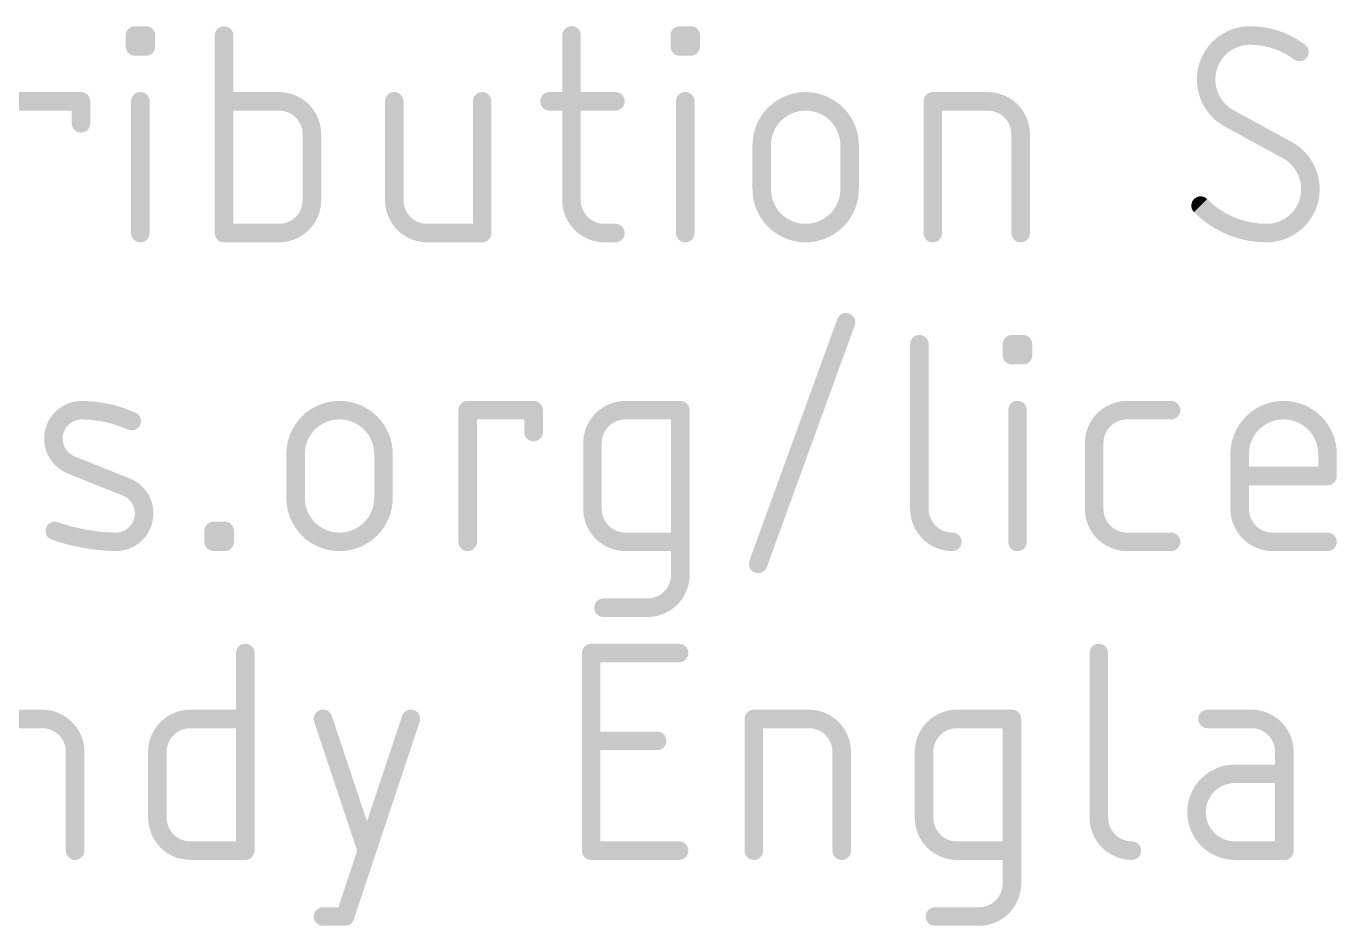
# Model space of a CAD drawing. Extents: x -32 to 103, y -61 to 35.
# Drawn here: x 17.33 to 28.11, y -8.16 to -0.76 of the extents above; entities that cross this region are included whole.
import ezdxf

# ---------------------------------------------------------------- set-up
doc = ezdxf.new("R2010")
doc.units = 0
doc.layers.add('51', color=53, linetype='CONTINUOUS')

msp = doc.modelspace()

# ---------------------------------------------------------------- linework, layer by layer
at = {"layer": '51', "const_width": 0.1524}
for points in [[(18.2223, -0.9285), (18.2223, -0.8382)], [(18.2223, -0.8382), (18.3126, -0.8382)], [(18.3126, -0.9285), (18.2223, -0.9285)], [(18.3126, -0.8382), (18.3126, -0.9285)], [(18.9556, -0.8382), (18.9556, -2.4638)], [(21.8128, -0.8382), (21.8128, -2.1929)], [(22.7032, -0.9285), (22.7032, -0.8382)], [(22.7032, -0.8382), (22.7935, -0.8382)], [(22.7935, -0.9285), (22.7032, -0.9285)], [(22.7935, -0.8382), (22.7935, -0.9285)], [(17.2373, -1.3801), (17.7792, -1.3801)], [(17.7792, -1.3801), (17.7792, -1.5607)], [(18.2674, -2.4638), (18.2674, -1.3801)], [(19.4072, -1.3801), (18.9556, -1.3801)], [(20.3551, -1.3801), (20.3551, -2.1929)], [(21.0776, -2.4638), (21.0776, -1.3801)], [(21.6322, -1.3801), (22.174, -1.3801)], [(22.7484, -2.4638), (22.7484, -1.3801)], [(24.7839, -2.4638), (24.7839, -1.3801)], [(24.7839, -1.3801), (25.2355, -1.3801)], [(27.7087, -1.7865), (27.212, -1.5155)], [(19.6781, -2.1929), (19.6781, -1.651)], [(25.5064, -1.651), (25.5064, -2.4638)], [(23.3771, -2.1026), (23.3771, -1.7413)], [(24.0996, -1.7413), (24.0996, -2.1026)], [(18.9556, -2.4638), (19.4072, -2.4638)], [(20.626, -2.4638), (21.0776, -2.4638)], [(22.0837, -2.4638), (22.174, -2.4638)], [(23.3475, -5.1844), (24.07, -3.1976)], [(24.6738, -3.3782), (24.6738, -4.7329)], [(25.4351, -3.4685), (25.4351, -3.3782)], [(25.4351, -3.3782), (25.5254, -3.3782)], [(25.5254, -3.3782), (25.5254, -3.4685)], [(25.5254, -3.4685), (25.4351, -3.4685)], [(20.9592, -5.0038), (20.9592, -3.9201)], [(20.9592, -3.9201), (21.5011, -3.9201)], [(21.5011, -3.9201), (21.5011, -4.1007)], [(22.2564, -3.9201), (22.7079, -3.9201)], [(22.7079, -3.9201), (22.7079, -5.2747)], [(25.4803, -5.0038), (25.4803, -3.9201)], [(26.3817, -3.9201), (26.7429, -3.9201)], [(21.9855, -4.7329), (21.9855, -4.191)], [(26.1108, -4.7329), (26.1108, -4.191)], [(18.151, -4.5522), (17.6994, -4.3716)], [(19.5439, -4.6426), (19.5439, -4.2813)], [(20.2664, -4.2813), (20.2664, -4.6426)], [(27.3074, -4.7329), (27.3074, -4.2813)], [(28.0299, -4.2813), (28.0299, -4.4619)], [(28.0299, -4.4619), (27.3074, -4.4619)], [(18.87, -5.0038), (18.87, -4.9135)], [(18.87, -4.9135), (18.9603, -4.9135)], [(18.9603, -4.9135), (18.9603, -5.0038)], [(18.9603, -5.0038), (18.87, -5.0038)], [(22.7079, -5.0038), (22.2564, -5.0038)], [(26.7429, -5.0038), (26.3817, -5.0038)], [(28.0299, -5.0038), (27.5783, -5.0038)], [(22.437, -5.5457), (22.0758, -5.5457)], [(19.1298, -5.9182), (19.1298, -7.5438)], [(21.9746, -7.5438), (21.9746, -5.9182)], [(21.9746, -5.9182), (22.6971, -5.9182)], [(26.1497, -5.9182), (26.1497, -7.2729)], [(17.0078, -6.4601), (17.4594, -6.4601)], [(18.6783, -6.4601), (19.1298, -6.4601)], [(19.7694, -6.4601), (20.1306, -7.5438)], [(19.95, -8.0857), (20.4918, -6.4601)], [(23.3124, -7.5438), (23.3124, -6.4601)], [(23.3124, -6.4601), (23.764, -6.4601)], [(24.9828, -6.4601), (25.4344, -6.4601)], [(25.4344, -6.4601), (25.4344, -7.8147)], [(27.4039, -6.4601), (27.0427, -6.4601)], [(21.9746, -6.6407), (22.5165, -6.6407)], [(17.7303, -6.731), (17.7303, -7.5438)], [(18.4073, -7.2729), (18.4073, -6.731)], [(24.0349, -6.731), (24.0349, -7.5438)], [(24.7119, -7.2729), (24.7119, -6.731)], [(27.6749, -7.5438), (27.6749, -6.731)], [(27.6749, -6.9116), (27.2685, -6.9116)], [(19.1298, -7.5438), (18.6783, -7.5438)], [(22.6971, -7.5438), (21.9746, -7.5438)], [(25.4344, -7.5438), (24.9828, -7.5438)], [(27.2685, -7.5438), (27.6749, -7.5438)], [(19.7694, -8.0857), (19.95, -8.0857)], [(25.1635, -8.0857), (24.8022, -8.0857)]]:
    msp.add_lwpolyline(points, dxfattribs=at)
at = {"layer": '51'}
for points, const_width in [([(18.2604, -0.8382, 1), (18.1842, -0.8382)], 0.0762), ([(18.2223, -0.8001, 1), (18.2223, -0.8763)], 0.0762), ([(18.2223, -0.8904, 1), (18.2223, -0.9666)], 0.0762), ([(18.3507, -0.8382, 1), (18.2745, -0.8382)], 0.0762), ([(18.3126, -0.8763, 1), (18.3126, -0.8001)], 0.0762), ([(18.3126, -0.9666, 1), (18.3126, -0.8904)], 0.0762), ([(18.9937, -0.8382, 1), (18.9175, -0.8382)], 0.0762), ([(21.8509, -0.8382, 1), (21.7747, -0.8382)], 0.0762), ([(22.7413, -0.8382, 1), (22.6651, -0.8382)], 0.0762), ([(22.7032, -0.8001, 1), (22.7032, -0.8763)], 0.0762), ([(22.7032, -0.8904, 1), (22.7032, -0.9666)], 0.0762), ([(22.8316, -0.8382, 1), (22.7554, -0.8382)], 0.0762), ([(22.7935, -0.8763, 1), (22.7935, -0.8001)], 0.0762), ([(22.7935, -0.9666, 1), (22.7935, -0.8904)], 0.0762), ([(27.3926, -0.8382, 0.4142), (27.0313, -1.1994)], 0.1524), ([(27.799, -0.9737, 0.1623), (27.3926, -0.8382)], 0.1524), ([(27.3926, -0.8001, 1), (27.3926, -0.8763)], 0.0762), ([(27.3926, -0.8763, 1), (27.3926, -0.8001)], 0.0762), ([(18.1842, -0.9285, 1), (18.2604, -0.9285)], 0.0762), ([(18.2745, -0.9285, 1), (18.3507, -0.9285)], 0.0762), ([(22.6651, -0.9285, 1), (22.7413, -0.9285)], 0.0762), ([(22.7554, -0.9285, 1), (22.8316, -0.9285)], 0.0762), ([(27.7761, -1.0041, 1), (27.8218, -0.9432)], 0.0762), ([(27.0313, -1.1994, 0.2656), (27.212, -1.5155)], 0.1524), ([(27.0694, -1.1994, 1), (26.9932, -1.1994)], 0.0762), ([(26.9932, -1.1994, 1), (27.0694, -1.1994)], 0.0762), ([(17.8173, -1.3801, 1), (17.7411, -1.3801)], 0.0762), ([(17.7792, -1.4182, 1), (17.7792, -1.342)], 0.0762), ([(18.3055, -1.3801, 1), (18.2293, -1.3801)], 0.0762), ([(18.9556, -1.342, 1), (18.9556, -1.4182)], 0.0762), ([(19.6781, -1.651, 0.4142), (19.4072, -1.3801)], 0.1524), ([(19.4072, -1.342, 1), (19.4072, -1.4182)], 0.0762), ([(19.4072, -1.4182, 1), (19.4072, -1.342)], 0.0762), ([(20.3932, -1.3801, 1), (20.317, -1.3801)], 0.0762), ([(21.1157, -1.3801, 1), (21.0395, -1.3801)], 0.0762), ([(21.6322, -1.342, 1), (21.6322, -1.4182)], 0.0762), ([(22.174, -1.4182, 1), (22.174, -1.342)], 0.0762), ([(22.7865, -1.3801, 1), (22.7103, -1.3801)], 0.0762), ([(24.0996, -1.7413, 1), (23.3771, -1.7413)], 0.1524), ([(24.822, -1.3801, 1), (24.7458, -1.3801)], 0.0762), ([(24.7839, -1.342, 1), (24.7839, -1.4182)], 0.0762), ([(25.5064, -1.651, 0.4142), (25.2355, -1.3801)], 0.1524), ([(25.2355, -1.342, 1), (25.2355, -1.4182)], 0.0762), ([(25.2355, -1.4182, 1), (25.2355, -1.342)], 0.0762), ([(27.2302, -1.4821, 1), (27.1937, -1.549)], 0.0762), ([(27.1926, -1.5484, 1), (27.2313, -1.4827)], 0.0762), ([(17.7411, -1.5607, 1), (17.8173, -1.5607)], 0.0762), ([(19.7162, -1.651, 1), (19.64, -1.651)], 0.0762), ([(19.64, -1.651, 1), (19.7162, -1.651)], 0.0762), ([(25.5445, -1.651, 1), (25.4683, -1.651)], 0.0762), ([(25.4683, -1.651, 1), (25.5445, -1.651)], 0.0762), ([(23.4152, -1.7413, 1), (23.339, -1.7413)], 0.0762), ([(23.339, -1.7413, 1), (23.4152, -1.7413)], 0.0762), ([(24.1377, -1.7413, 1), (24.0615, -1.7413)], 0.0762), ([(24.0615, -1.7413, 1), (24.1377, -1.7413)], 0.0762), ([(27.728, -1.7536, 1), (27.6893, -1.8193)], 0.0762), ([(27.8893, -2.1026, 0.2656), (27.7087, -1.7865)], 0.1524), ([(27.6904, -1.8199, 1), (27.7269, -1.753)], 0.0762), ([(23.3771, -2.1026, 1), (24.0996, -2.1026)], 0.1524), ([(23.4152, -2.1026, 1), (23.339, -2.1026)], 0.0762), ([(24.1377, -2.1026, 1), (24.0615, -2.1026)], 0.0762), ([(27.5281, -2.4638, 0.4142), (27.8893, -2.1026)], 0.1524), ([(27.9274, -2.1026, 1), (27.8512, -2.1026)], 0.0762), ([(19.4072, -2.4638, 0.4142), (19.6781, -2.1929)], 0.1524), ([(19.7162, -2.1929, 1), (19.64, -2.1929)], 0.0762), ([(19.64, -2.1929, 1), (19.7162, -2.1929)], 0.0762), ([(20.3551, -2.1929, 0.4142), (20.626, -2.4638)], 0.1524), ([(20.3932, -2.1929, 1), (20.317, -2.1929)], 0.0762), ([(20.317, -2.1929, 1), (20.3932, -2.1929)], 0.0762), ([(21.8128, -2.1929, 0.4142), (22.0837, -2.4638)], 0.1524), ([(21.8509, -2.1929, 1), (21.7747, -2.1929)], 0.0762), ([(21.7747, -2.1929, 1), (21.8509, -2.1929)], 0.0762), ([(23.339, -2.1026, 1), (23.4152, -2.1026)], 0.0762), ([(24.0615, -2.1026, 1), (24.1377, -2.1026)], 0.0762), ([(27.8512, -2.1026, 1), (27.9274, -2.1026)], 0.0762), ([(27.0132, -2.2112, 1), (26.9591, -2.2649)], 0.0762), ([(26.9862, -2.238, 0.2), (27.5281, -2.4638)], 0.1524), ([(18.2293, -2.4638, 1), (18.3055, -2.4638)], 0.0762), ([(18.9556, -2.4257, 1), (18.9556, -2.5019)], 0.0762), ([(18.9175, -2.4638, 1), (18.9937, -2.4638)], 0.0762), ([(19.4072, -2.4257, 1), (19.4072, -2.5019)], 0.0762), ([(19.4072, -2.5019, 1), (19.4072, -2.4257)], 0.0762), ([(20.626, -2.4257, 1), (20.626, -2.5019)], 0.0762), ([(20.626, -2.5019, 1), (20.626, -2.4257)], 0.0762), ([(21.0395, -2.4638, 1), (21.1157, -2.4638)], 0.0762), ([(21.0776, -2.5019, 1), (21.0776, -2.4257)], 0.0762), ([(22.0837, -2.4257, 1), (22.0837, -2.5019)], 0.0762), ([(22.0837, -2.5019, 1), (22.0837, -2.4257)], 0.0762), ([(22.174, -2.5019, 1), (22.174, -2.4257)], 0.0762), ([(22.7103, -2.4638, 1), (22.7865, -2.4638)], 0.0762), ([(24.7458, -2.4638, 1), (24.822, -2.4638)], 0.0762), ([(25.4683, -2.4638, 1), (25.5445, -2.4638)], 0.0762), ([(27.5281, -2.4257, 1), (27.5281, -2.5019)], 0.0762), ([(27.5281, -2.5019, 1), (27.5281, -2.4257)], 0.0762), ([(24.1058, -3.2106, 1), (24.0342, -3.1846)], 0.0762), ([(24.7119, -3.3782, 1), (24.6357, -3.3782)], 0.0762), ([(25.4732, -3.3782, 1), (25.397, -3.3782)], 0.0762), ([(25.4351, -3.3401, 1), (25.4351, -3.4163)], 0.0762), ([(25.5635, -3.3782, 1), (25.4873, -3.3782)], 0.0762), ([(25.5254, -3.4163, 1), (25.5254, -3.3401)], 0.0762), ([(25.4351, -3.4304, 1), (25.4351, -3.5066)], 0.0762), ([(25.397, -3.4685, 1), (25.4732, -3.4685)], 0.0762), ([(25.4873, -3.4685, 1), (25.5635, -3.4685)], 0.0762), ([(25.5254, -3.5066, 1), (25.5254, -3.4304)], 0.0762), ([(17.7897, -3.9201, 0.8318), (17.6994, -4.3716)], 0.1524), ([(18.1961, -4.0104, 0.1026), (17.7897, -3.9201)], 0.1524), ([(17.7903, -3.882, 1), (17.7892, -3.9582)], 0.0762), ([(17.7892, -3.9582, 1), (17.7903, -3.882)], 0.0762), ([(20.2664, -4.2813, 1), (19.5439, -4.2813)], 0.1524), ([(20.9973, -3.9201, 1), (20.9211, -3.9201)], 0.0762), ([(20.9592, -3.882, 1), (20.9592, -3.9582)], 0.0762), ([(21.5392, -3.9201, 1), (21.463, -3.9201)], 0.0762), ([(21.5011, -3.9582, 1), (21.5011, -3.882)], 0.0762), ([(22.2564, -3.9201, 0.4142), (21.9855, -4.191)], 0.1524), ([(22.2564, -3.882, 1), (22.2564, -3.9582)], 0.0762), ([(22.2564, -3.9582, 1), (22.2564, -3.882)], 0.0762), ([(22.746, -3.9201, 1), (22.6698, -3.9201)], 0.0762), ([(22.7079, -3.9582, 1), (22.7079, -3.882)], 0.0762), ([(25.5184, -3.9201, 1), (25.4422, -3.9201)], 0.0762), ([(26.3817, -3.9201, 0.4142), (26.1108, -4.191)], 0.1524), ([(26.3817, -3.882, 1), (26.3817, -3.9582)], 0.0762), ([(26.3817, -3.9582, 1), (26.3817, -3.882)], 0.0762), ([(26.7429, -3.9582, 1), (26.7429, -3.882)], 0.0762), ([(28.0299, -4.2813, 1), (27.3074, -4.2813)], 0.1524), ([(18.1805, -4.0451, 1), (18.2118, -3.9756)], 0.0762), ([(21.463, -4.1007, 1), (21.5392, -4.1007)], 0.0762), ([(22.0236, -4.191, 1), (21.9474, -4.191)], 0.0762), ([(21.9474, -4.191, 1), (22.0236, -4.191)], 0.0762), ([(26.1489, -4.191, 1), (26.0727, -4.191)], 0.0762), ([(26.0727, -4.191, 1), (26.1489, -4.191)], 0.0762), ([(17.7136, -4.3363, 1), (17.6853, -4.407)], 0.0762), ([(17.6853, -4.407, 1), (17.7136, -4.3362)], 0.0762), ([(19.582, -4.2813, 1), (19.5058, -4.2813)], 0.0762), ([(19.5058, -4.2813, 1), (19.582, -4.2813)], 0.0762), ([(20.3045, -4.2813, 1), (20.2283, -4.2813)], 0.0762), ([(20.2283, -4.2813, 1), (20.3045, -4.2813)], 0.0762), ([(27.3455, -4.2813, 1), (27.2693, -4.2813)], 0.0762), ([(27.2693, -4.2813, 1), (27.3455, -4.2813)], 0.0762), ([(28.068, -4.2813, 1), (27.9918, -4.2813)], 0.0762), ([(27.9918, -4.2813, 1), (28.068, -4.2813)], 0.0762), ([(27.3074, -4.4238, 1), (27.3074, -4.5)], 0.0762), ([(28.0299, -4.5, 1), (28.0299, -4.4238)], 0.0762), ([(18.0607, -5.0038, 0.8318), (18.151, -4.5522)], 0.1524), ([(18.1651, -4.5169, 1), (18.1368, -4.5876)], 0.0762), ([(18.1368, -4.5876, 1), (18.1651, -4.5169)], 0.0762), ([(27.9918, -4.4619, 1), (28.068, -4.4619)], 0.0762), ([(19.5439, -4.6426, 1), (20.2664, -4.6426)], 0.1524), ([(19.582, -4.6426, 1), (19.5058, -4.6426)], 0.0762), ([(19.5058, -4.6426, 1), (19.582, -4.6426)], 0.0762), ([(20.3045, -4.6426, 1), (20.2283, -4.6426)], 0.0762), ([(20.2283, -4.6426, 1), (20.3045, -4.6426)], 0.0762), ([(21.9855, -4.7329, 0.4142), (22.2564, -5.0038)], 0.1524), ([(22.0236, -4.7329, 1), (21.9474, -4.7329)], 0.0762), ([(21.9474, -4.7329, 1), (22.0236, -4.7329)], 0.0762), ([(24.6738, -4.7329, 0.4142), (24.9447, -5.0038)], 0.1524), ([(24.7119, -4.7329, 1), (24.6357, -4.7329)], 0.0762), ([(24.6357, -4.7329, 1), (24.7119, -4.7329)], 0.0762), ([(26.1108, -4.7329, 0.4142), (26.3817, -5.0038)], 0.1524), ([(26.1489, -4.7329, 1), (26.0727, -4.7329)], 0.0762), ([(26.0727, -4.7329, 1), (26.1489, -4.7329)], 0.0762), ([(27.3074, -4.7329, 0.4142), (27.5783, -5.0038)], 0.1524), ([(27.3455, -4.7329, 1), (27.2693, -4.7329)], 0.0762), ([(27.2693, -4.7329, 1), (27.3455, -4.7329)], 0.0762), ([(17.5768, -4.8776, 1), (17.551, -4.9493)], 0.0762), ([(17.5639, -4.9135, 0.083), (18.0607, -5.0038)], 0.1524), ([(18.9081, -4.9135, 1), (18.8319, -4.9135)], 0.0762), ([(18.87, -4.8754, 1), (18.87, -4.9516)], 0.0762), ([(18.9984, -4.9135, 1), (18.9222, -4.9135)], 0.0762), ([(18.9603, -4.9516, 1), (18.9603, -4.8754)], 0.0762), ([(18.0612, -4.9657, 1), (18.0601, -5.0419)], 0.0762), ([(18.0601, -5.0419, 1), (18.0612, -4.9657)], 0.0762), ([(18.87, -4.9657, 1), (18.87, -5.0419)], 0.0762), ([(18.9603, -5.0419, 1), (18.9603, -4.9657)], 0.0762), ([(22.2564, -4.9657, 1), (22.2564, -5.0419)], 0.0762), ([(22.2564, -5.0419, 1), (22.2564, -4.9657)], 0.0762), ([(22.7079, -5.0419, 1), (22.7079, -4.9657)], 0.0762), ([(24.9447, -5.0419, 1), (24.9447, -4.9657)], 0.0762), ([(26.3817, -4.9657, 1), (26.3817, -5.0419)], 0.0762), ([(26.3817, -5.0419, 1), (26.3817, -4.9657)], 0.0762), ([(26.7429, -5.0419, 1), (26.7429, -4.9657)], 0.0762), ([(27.5783, -4.9657, 1), (27.5783, -5.0419)], 0.0762), ([(27.5783, -5.0419, 1), (27.5783, -4.9657)], 0.0762), ([(28.0299, -5.0419, 1), (28.0299, -4.9657)], 0.0762), ([(18.8319, -5.0038, 1), (18.9081, -5.0038)], 0.0762), ([(18.9222, -5.0038, 1), (18.9984, -5.0038)], 0.0762), ([(20.9211, -5.0038, 1), (20.9973, -5.0038)], 0.0762), ([(25.4422, -5.0038, 1), (25.5184, -5.0038)], 0.0762), ([(23.3117, -5.1714, 1), (23.3833, -5.1974)], 0.0762), ([(22.437, -5.5457, 0.4142), (22.7079, -5.2747)], 0.1524), ([(22.746, -5.2747, 1), (22.6698, -5.2747)], 0.0762), ([(22.6698, -5.2747, 1), (22.746, -5.2747)], 0.0762), ([(22.0758, -5.5076, 1), (22.0758, -5.5838)], 0.0762), ([(22.437, -5.5076, 1), (22.437, -5.5838)], 0.0762), ([(22.437, -5.5838, 1), (22.437, -5.5076)], 0.0762), ([(19.1679, -5.9182, 1), (19.0917, -5.9182)], 0.0762), ([(22.0127, -5.9182, 1), (21.9365, -5.9182)], 0.0762), ([(21.9746, -5.8801, 1), (21.9746, -5.9563)], 0.0762), ([(22.6971, -5.9563, 1), (22.6971, -5.8801)], 0.0762), ([(26.1878, -5.9182, 1), (26.1116, -5.9182)], 0.0762), ([(17.7303, -6.731, 0.4142), (17.4594, -6.4601)], 0.1524), ([(17.4594, -6.422, 1), (17.4594, -6.4982)], 0.0762), ([(17.4594, -6.4982, 1), (17.4594, -6.422)], 0.0762), ([(18.6783, -6.4601, 0.4142), (18.4073, -6.731)], 0.1524), ([(18.6783, -6.422, 1), (18.6783, -6.4982)], 0.0762), ([(18.6783, -6.4982, 1), (18.6783, -6.422)], 0.0762), ([(19.1298, -6.4982, 1), (19.1298, -6.422)], 0.0762), ([(19.8055, -6.448, 1), (19.7332, -6.4721)], 0.0762), ([(20.528, -6.4721, 1), (20.4557, -6.448)], 0.0762), ([(23.3505, -6.4601, 1), (23.2743, -6.4601)], 0.0762), ([(23.3124, -6.422, 1), (23.3124, -6.4982)], 0.0762), ([(24.0349, -6.731, 0.4142), (23.764, -6.4601)], 0.1524), ([(23.764, -6.422, 1), (23.764, -6.4982)], 0.0762), ([(23.764, -6.4982, 1), (23.764, -6.422)], 0.0762), ([(24.9828, -6.4601, 0.4142), (24.7119, -6.731)], 0.1524), ([(24.9828, -6.422, 1), (24.9828, -6.4982)], 0.0762), ([(24.9828, -6.4982, 1), (24.9828, -6.422)], 0.0762), ([(25.4725, -6.4601, 1), (25.3963, -6.4601)], 0.0762), ([(25.4344, -6.4982, 1), (25.4344, -6.422)], 0.0762), ([(27.0427, -6.422, 1), (27.0427, -6.4982)], 0.0762), ([(27.6749, -6.731, 0.4142), (27.4039, -6.4601)], 0.1524), ([(27.4039, -6.422, 1), (27.4039, -6.4982)], 0.0762), ([(27.4039, -6.4982, 1), (27.4039, -6.422)], 0.0762), ([(21.9746, -6.6026, 1), (21.9746, -6.6788)], 0.0762), ([(22.5165, -6.6788, 1), (22.5165, -6.6026)], 0.0762), ([(17.7684, -6.731, 1), (17.6922, -6.731)], 0.0762), ([(18.4454, -6.731, 1), (18.3692, -6.731)], 0.0762), ([(24.073, -6.731, 1), (23.9968, -6.731)], 0.0762), ([(24.75, -6.731, 1), (24.6738, -6.731)], 0.0762), ([(27.713, -6.731, 1), (27.6368, -6.731)], 0.0762), ([(17.6922, -6.731, 1), (17.7684, -6.731)], 0.0762), ([(18.3692, -6.731, 1), (18.4454, -6.731)], 0.0762), ([(23.9968, -6.731, 1), (24.073, -6.731)], 0.0762), ([(24.6738, -6.731, 1), (24.75, -6.731)], 0.0762), ([(27.6368, -6.731, 1), (27.713, -6.731)], 0.0762), ([(27.2685, -6.9116, 1), (27.2685, -7.5438)], 0.1524), ([(27.2685, -6.8735, 1), (27.2685, -6.9497)], 0.0762), ([(27.2685, -6.9497, 1), (27.2685, -6.8735)], 0.0762), ([(27.6749, -6.9497, 1), (27.6749, -6.8735)], 0.0762), ([(18.4073, -7.2729, 0.4142), (18.6783, -7.5438)], 0.1524), ([(18.4454, -7.2729, 1), (18.3692, -7.2729)], 0.0762), ([(24.7119, -7.2729, 0.4142), (24.9828, -7.5438)], 0.1524), ([(24.75, -7.2729, 1), (24.6738, -7.2729)], 0.0762), ([(26.1497, -7.2729, 0.4142), (26.4207, -7.5438)], 0.1524), ([(26.1878, -7.2729, 1), (26.1116, -7.2729)], 0.0762), ([(18.3692, -7.2729, 1), (18.4454, -7.2729)], 0.0762), ([(24.6738, -7.2729, 1), (24.75, -7.2729)], 0.0762), ([(26.1116, -7.2729, 1), (26.1878, -7.2729)], 0.0762), ([(17.6922, -7.5438, 1), (17.7684, -7.5438)], 0.0762), ([(18.6783, -7.5057, 1), (18.6783, -7.5819)], 0.0762), ([(18.6783, -7.5819, 1), (18.6783, -7.5057)], 0.0762), ([(19.0917, -7.5438, 1), (19.1679, -7.5438)], 0.0762), ([(19.1298, -7.5819, 1), (19.1298, -7.5057)], 0.0762), ([(20.0945, -7.5558, 1), (20.1667, -7.5318)], 0.0762), ([(21.9746, -7.5057, 1), (21.9746, -7.5819)], 0.0762), ([(21.9365, -7.5438, 1), (22.0127, -7.5438)], 0.0762), ([(22.6971, -7.5819, 1), (22.6971, -7.5057)], 0.0762), ([(23.2743, -7.5438, 1), (23.3505, -7.5438)], 0.0762), ([(23.9968, -7.5438, 1), (24.073, -7.5438)], 0.0762), ([(24.9828, -7.5057, 1), (24.9828, -7.5819)], 0.0762), ([(24.9828, -7.5819, 1), (24.9828, -7.5057)], 0.0762), ([(25.4344, -7.5819, 1), (25.4344, -7.5057)], 0.0762), ([(26.4207, -7.5819, 1), (26.4207, -7.5057)], 0.0762), ([(27.2685, -7.5057, 1), (27.2685, -7.5819)], 0.0762), ([(27.2685, -7.5819, 1), (27.2685, -7.5057)], 0.0762), ([(27.6368, -7.5438, 1), (27.713, -7.5438)], 0.0762), ([(27.6749, -7.5819, 1), (27.6749, -7.5057)], 0.0762), ([(25.1635, -8.0857, 0.4142), (25.4344, -7.8147)], 0.1524), ([(25.4725, -7.8147, 1), (25.3963, -7.8147)], 0.0762), ([(25.3963, -7.8147, 1), (25.4725, -7.8147)], 0.0762), ([(19.7694, -8.0476, 1), (19.7694, -8.1238)], 0.0762), ([(19.9138, -8.0736, 1), (19.9861, -8.0977)], 0.0762), ([(19.95, -8.1238, 1), (19.95, -8.0476)], 0.0762), ([(24.8022, -8.0476, 1), (24.8022, -8.1238)], 0.0762), ([(25.1635, -8.0476, 1), (25.1635, -8.1238)], 0.0762), ([(25.1635, -8.1238, 1), (25.1635, -8.0476)], 0.0762)]:
    msp.add_lwpolyline(points, format="xyb", dxfattribs=dict(at, const_width=const_width))

doc.saveas('drawing.dxf')
